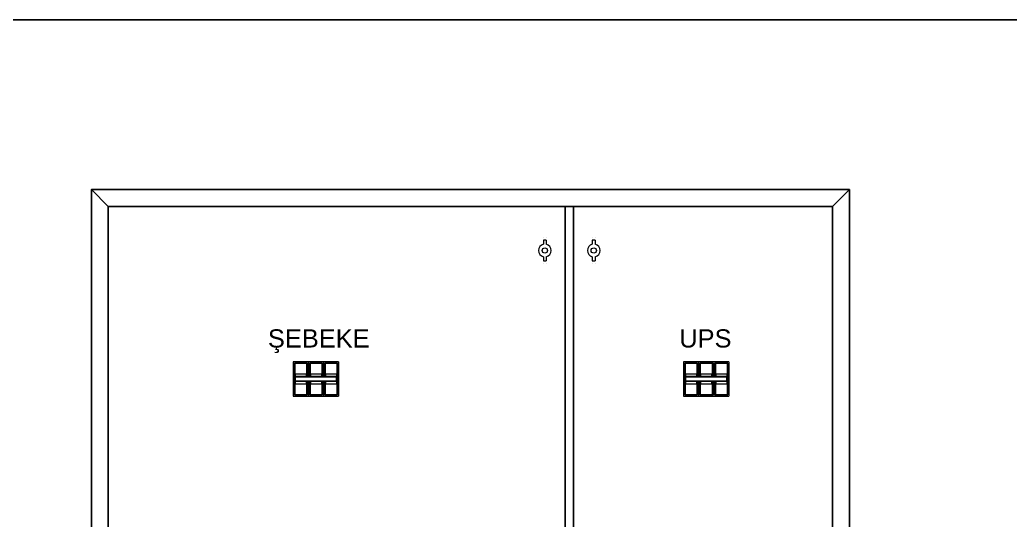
# Model space of a CAD drawing. Header units: millimetres. Extents: x 2046 to 14753, y 2361 to 29276.
# Drawn here: x 10135.1 to 10252.7, y 3891.5 to 3950.8 of the extents above; entities that cross this region are included whole.
import ezdxf

# ---------------------------------------------------------------- set-up
doc = ezdxf.new("R2010")
doc.units = ezdxf.units.MM
doc.layers.add('MYKOLON', color=3, linetype='Continuous')
doc.layers.add('MYKUVVET', color=1, linetype='Continuous')
doc.styles.add('MY5', font='arial.ttf')

msp = doc.modelspace()

# ---------------------------------------------------------------- linework, layer by layer
at = {"color": 7, "lineweight": 9}
for p, q in [((10197.27, 3924.952), (10197.27, 3924.942)), ((10197.27, 3924.664), (10197.27, 3924.187)), ((10197.616, 3924.952), (10197.616, 3924.942)), ((10197.616, 3924.664), (10197.616, 3924.187)), ((10203.08, 3924.952), (10203.08, 3924.942)), ((10203.08, 3924.664), (10203.08, 3924.187)), ((10203.426, 3924.952), (10203.426, 3924.942)), ((10203.426, 3924.664), (10203.426, 3924.187)), ((10197.27, 3922.716), (10197.27, 3922.24)), ((10197.616, 3922.716), (10197.616, 3922.24)), ((10203.08, 3922.716), (10203.08, 3922.24)), ((10203.426, 3922.716), (10203.426, 3922.24)), ((10197.27, 3921.962), (10197.27, 3921.952)), ((10197.616, 3921.962), (10197.616, 3921.952)), ((10203.08, 3921.962), (10203.08, 3921.952)), ((10203.426, 3921.962), (10203.426, 3921.952))]:
    msp.add_line(p, q, dxfattribs=at)
at = {"color": 8, "lineweight": 9}
for p, q in [((10167.56, 3910.267), (10167.56, 3906.176)), ((10169.36, 3910.267), (10167.56, 3910.267)), ((10167.56, 3910.267), (10167.56, 3906.176)), ((10169.36, 3910.267), (10169.36, 3908.482)), ((10171.16, 3910.267), (10169.36, 3910.267)), ((10169.36, 3910.267), (10169.36, 3908.482)), ((10169.36, 3910.267), (10169.36, 3908.482)), ((10171.16, 3910.267), (10171.16, 3908.482)), ((10172.96, 3910.267), (10171.16, 3910.267)), ((10171.16, 3910.267), (10171.16, 3908.482)), ((10171.16, 3910.267), (10171.16, 3908.482)), ((10172.96, 3910.267), (10172.96, 3906.176)), ((10213.893, 3910.267), (10213.893, 3906.176)), ((10215.693, 3910.267), (10213.893, 3910.267)), ((10213.893, 3910.267), (10213.893, 3906.176)), ((10215.693, 3910.267), (10215.693, 3908.482)), ((10217.493, 3910.267), (10215.693, 3910.267)), ((10215.693, 3910.267), (10215.693, 3908.482)), ((10215.693, 3910.267), (10215.693, 3908.482)), ((10217.493, 3910.267), (10217.493, 3908.482)), ((10219.293, 3910.267), (10217.493, 3910.267)), ((10217.493, 3910.267), (10217.493, 3908.482)), ((10217.493, 3910.267), (10217.493, 3908.482)), ((10219.293, 3910.267), (10219.293, 3906.176)), ((10169.36, 3907.95), (10169.36, 3906.176)), ((10169.36, 3907.95), (10169.36, 3906.176)), ((10169.36, 3907.95), (10169.36, 3906.176)), ((10171.16, 3907.95), (10171.16, 3906.176)), ((10171.16, 3907.95), (10171.16, 3906.176)), ((10171.16, 3907.95), (10171.16, 3906.176)), ((10215.693, 3907.95), (10215.693, 3906.176)), ((10215.693, 3907.95), (10215.693, 3906.176)), ((10215.693, 3907.95), (10215.693, 3906.176)), ((10217.493, 3907.95), (10217.493, 3906.176)), ((10217.493, 3907.95), (10217.493, 3906.176)), ((10217.493, 3907.95), (10217.493, 3906.176)), ((10167.56, 3906.176), (10169.36, 3906.176)), ((10169.36, 3906.176), (10171.16, 3906.176)), ((10171.16, 3906.176), (10172.96, 3906.176)), ((10213.893, 3906.176), (10215.693, 3906.176)), ((10215.693, 3906.176), (10217.493, 3906.176)), ((10217.493, 3906.176), (10219.293, 3906.176))]:
    msp.add_line(p, q, dxfattribs=at)
at = {"color": 30, "lineweight": 9}
for p, q in [((10167.723, 3910.093), (10167.723, 3906.329)), ((10169.248, 3910.093), (10167.723, 3910.093)), ((10167.768, 3910.047), (10167.768, 3906.374)), ((10169.202, 3910.047), (10167.768, 3910.047)), ((10169.202, 3908.482), (10169.202, 3910.047)), ((10169.248, 3908.482), (10169.248, 3910.093)), ((10169.523, 3910.093), (10169.523, 3908.482)), ((10171.048, 3910.093), (10169.523, 3910.093)), ((10169.568, 3910.047), (10169.568, 3908.482)), ((10171.002, 3910.047), (10169.568, 3910.047)), ((10171.002, 3908.482), (10171.002, 3910.047)), ((10171.048, 3908.482), (10171.048, 3910.093)), ((10171.323, 3910.093), (10171.323, 3908.482)), ((10172.848, 3910.093), (10171.323, 3910.093)), ((10171.368, 3910.047), (10171.368, 3908.482)), ((10172.802, 3910.047), (10171.368, 3910.047)), ((10172.802, 3906.374), (10172.802, 3910.047)), ((10172.848, 3906.329), (10172.848, 3910.093)), ((10214.056, 3910.093), (10214.056, 3906.329)), ((10215.581, 3910.093), (10214.056, 3910.093)), ((10214.101, 3910.047), (10214.101, 3906.374)), ((10215.535, 3910.047), (10214.101, 3910.047)), ((10215.535, 3908.482), (10215.535, 3910.047)), ((10215.581, 3908.482), (10215.581, 3910.093)), ((10215.856, 3910.093), (10215.856, 3908.482)), ((10217.381, 3910.093), (10215.856, 3910.093)), ((10215.901, 3910.047), (10215.901, 3908.482)), ((10217.335, 3910.047), (10215.901, 3910.047)), ((10217.335, 3908.482), (10217.335, 3910.047)), ((10217.381, 3908.482), (10217.381, 3910.093)), ((10217.656, 3910.093), (10217.656, 3908.482)), ((10219.181, 3910.093), (10217.656, 3910.093)), ((10217.701, 3910.047), (10217.701, 3908.482)), ((10219.135, 3910.047), (10217.701, 3910.047)), ((10219.135, 3906.374), (10219.135, 3910.047)), ((10219.181, 3906.329), (10219.181, 3910.093)), ((10167.814, 3908.789), (10167.814, 3907.644)), ((10169.157, 3908.789), (10167.814, 3908.789)), ((10169.157, 3908.482), (10169.157, 3908.789)), ((10170.957, 3908.789), (10169.614, 3908.789)), ((10169.614, 3908.789), (10169.614, 3908.482)), ((10170.957, 3908.482), (10170.957, 3908.789)), ((10171.414, 3908.789), (10171.414, 3908.482)), ((10172.757, 3908.789), (10171.414, 3908.789)), ((10172.757, 3907.644), (10172.757, 3908.789)), ((10214.147, 3908.789), (10214.147, 3907.644)), ((10215.49, 3908.789), (10214.147, 3908.789)), ((10215.49, 3908.482), (10215.49, 3908.789)), ((10217.29, 3908.789), (10215.947, 3908.789)), ((10215.947, 3908.789), (10215.947, 3908.482)), ((10217.29, 3908.482), (10217.29, 3908.789)), ((10217.747, 3908.789), (10217.747, 3908.482)), ((10219.09, 3908.789), (10217.747, 3908.789)), ((10219.09, 3907.644), (10219.09, 3908.789)), ((10169.157, 3908.528), (10167.814, 3908.528)), ((10167.859, 3908.482), (10167.814, 3908.528)), ((10167.859, 3907.95), (10167.814, 3907.905)), ((10169.157, 3907.905), (10167.814, 3907.905)), ((10167.814, 3907.644), (10169.157, 3907.644)), ((10169.111, 3908.482), (10167.859, 3908.482)), ((10167.859, 3907.95), (10167.859, 3908.482)), ((10169.111, 3907.95), (10167.859, 3907.95)), ((10169.111, 3908.482), (10169.157, 3908.528)), ((10169.111, 3907.95), (10169.157, 3907.905)), ((10169.157, 3907.644), (10169.157, 3907.95)), ((10169.202, 3906.374), (10169.202, 3907.95)), ((10169.248, 3906.329), (10169.248, 3907.95)), ((10169.523, 3907.95), (10169.523, 3906.329)), ((10169.568, 3907.95), (10169.568, 3906.374)), ((10170.957, 3908.528), (10169.614, 3908.528)), ((10169.659, 3908.482), (10169.614, 3908.528)), ((10169.659, 3907.95), (10169.614, 3907.905)), ((10169.614, 3907.95), (10169.614, 3907.644)), ((10170.957, 3907.905), (10169.614, 3907.905)), ((10169.614, 3907.644), (10170.957, 3907.644)), ((10170.911, 3908.482), (10169.659, 3908.482)), ((10170.911, 3907.95), (10169.659, 3907.95)), ((10170.911, 3908.482), (10170.957, 3908.528)), ((10170.911, 3907.95), (10170.957, 3907.905)), ((10170.957, 3907.644), (10170.957, 3907.95)), ((10171.002, 3906.374), (10171.002, 3907.95)), ((10171.048, 3906.329), (10171.048, 3907.95)), ((10171.323, 3907.95), (10171.323, 3906.329)), ((10171.368, 3907.95), (10171.368, 3906.374)), ((10172.757, 3908.528), (10171.414, 3908.528)), ((10171.459, 3908.482), (10171.414, 3908.528)), ((10171.459, 3907.95), (10171.414, 3907.905)), ((10171.414, 3907.95), (10171.414, 3907.644)), ((10172.757, 3907.905), (10171.414, 3907.905)), ((10171.414, 3907.644), (10172.757, 3907.644)), ((10172.711, 3908.482), (10171.459, 3908.482)), ((10172.711, 3907.95), (10171.459, 3907.95)), ((10172.711, 3908.482), (10172.757, 3908.528)), ((10172.711, 3907.95), (10172.711, 3908.482)), ((10172.711, 3907.95), (10172.757, 3907.905)), ((10215.49, 3908.528), (10214.147, 3908.528)), ((10214.192, 3908.482), (10214.147, 3908.528)), ((10214.192, 3907.95), (10214.147, 3907.905)), ((10215.49, 3907.905), (10214.147, 3907.905)), ((10214.147, 3907.644), (10215.49, 3907.644)), ((10215.444, 3908.482), (10214.192, 3908.482)), ((10214.192, 3907.95), (10214.192, 3908.482)), ((10215.444, 3907.95), (10214.192, 3907.95)), ((10215.444, 3908.482), (10215.49, 3908.528)), ((10215.444, 3907.95), (10215.49, 3907.905)), ((10215.49, 3907.644), (10215.49, 3907.95)), ((10215.535, 3906.374), (10215.535, 3907.95)), ((10215.581, 3906.329), (10215.581, 3907.95)), ((10215.856, 3907.95), (10215.856, 3906.329)), ((10215.901, 3907.95), (10215.901, 3906.374)), ((10217.29, 3908.528), (10215.947, 3908.528)), ((10215.992, 3908.482), (10215.947, 3908.528)), ((10215.992, 3907.95), (10215.947, 3907.905)), ((10215.947, 3907.95), (10215.947, 3907.644)), ((10217.29, 3907.905), (10215.947, 3907.905)), ((10215.947, 3907.644), (10217.29, 3907.644)), ((10217.244, 3908.482), (10215.992, 3908.482)), ((10217.244, 3907.95), (10215.992, 3907.95)), ((10217.244, 3908.482), (10217.29, 3908.528)), ((10217.244, 3907.95), (10217.29, 3907.905)), ((10217.29, 3907.644), (10217.29, 3907.95)), ((10217.335, 3906.374), (10217.335, 3907.95)), ((10217.381, 3906.329), (10217.381, 3907.95)), ((10217.656, 3907.95), (10217.656, 3906.329)), ((10217.701, 3907.95), (10217.701, 3906.374)), ((10219.09, 3908.528), (10217.747, 3908.528)), ((10217.792, 3908.482), (10217.747, 3908.528)), ((10217.792, 3907.95), (10217.747, 3907.905)), ((10217.747, 3907.95), (10217.747, 3907.644)), ((10219.09, 3907.905), (10217.747, 3907.905)), ((10217.747, 3907.644), (10219.09, 3907.644)), ((10219.044, 3908.482), (10217.792, 3908.482)), ((10219.044, 3907.95), (10217.792, 3907.95)), ((10219.044, 3908.482), (10219.09, 3908.528)), ((10219.044, 3907.95), (10219.044, 3908.482)), ((10219.044, 3907.95), (10219.09, 3907.905)), ((10167.723, 3906.329), (10169.248, 3906.329)), ((10167.768, 3906.374), (10169.202, 3906.374)), ((10169.523, 3906.329), (10171.048, 3906.329)), ((10169.568, 3906.374), (10171.002, 3906.374)), ((10171.323, 3906.329), (10172.848, 3906.329)), ((10171.368, 3906.374), (10172.802, 3906.374)), ((10214.056, 3906.329), (10215.581, 3906.329)), ((10214.101, 3906.374), (10215.535, 3906.374)), ((10215.856, 3906.329), (10217.381, 3906.329)), ((10215.901, 3906.374), (10217.335, 3906.374)), ((10217.656, 3906.329), (10219.181, 3906.329)), ((10217.701, 3906.374), (10219.135, 3906.374))]:
    msp.add_line(p, q, dxfattribs=at)
msp.add_lwpolyline([(10449.544, 3772.624), (10449.544, 3950.807), (9976.789, 3950.807), (9976.789, 3772.624)])
for points in [[(10167.859, 3908.482), (10172.711, 3908.482), (10172.711, 3907.95), (10167.859, 3907.95)], [(10214.192, 3908.482), (10219.044, 3908.482), (10219.044, 3907.95), (10214.192, 3907.95)]]:
    msp.add_lwpolyline(points, close=True, dxfattribs=at)
at = {"color": 7, "lineweight": 9}
for centre in [(10197.443, 3923.452), (10203.253, 3923.452)]:
    msp.add_circle(centre, 0.318, dxfattribs=at)
for centre, radius, start, end in [((10197.443, 3923.452), 0.755, 103.23504, 256.76496), ((10197.443, 3923.452), 1.224, 81.87962, 98.12038), ((10197.443, 3923.452), 0.755, 283.23504, 76.76496), ((10203.253, 3923.452), 0.755, 103.23504, 256.76496), ((10203.253, 3923.452), 1.224, 81.87962, 98.12038), ((10203.253, 3923.452), 0.755, 283.23504, 76.76496), ((10197.443, 3923.452), 1.224, 261.87962, 278.12038), ((10203.253, 3923.452), 1.224, 261.87962, 278.12038)]:
    msp.add_arc(centre, radius, start, end, dxfattribs=at)
at = {"layer": 'MYKUVVET', "color": 8}
for p, q in [((10143.611, 3930.669), (10145.611, 3928.669)), ((10233.611, 3930.669), (10231.611, 3928.669)), ((10199.848, 3832.669), (10199.848, 3928.669)), ((10200.848, 3832.669), (10200.848, 3928.669))]:
    msp.add_line(p, q, dxfattribs=at)
for points in [[(10143.611, 3830.669), (10233.611, 3830.669), (10233.611, 3930.669), (10143.611, 3930.669)], [(10145.611, 3832.669), (10231.611, 3832.669), (10231.611, 3928.669), (10145.611, 3928.669)]]:
    msp.add_lwpolyline(points, close=True, dxfattribs=at)

# ---------------------------------------------------------------- texts
at = {"layer": 'MYKOLON', "style": 'MY5'}
for s, p in [('ŞEBEKE', (10164.569, 3911.951)), ('UPS', (10213.405, 3911.951))]:
    msp.add_text(s, height=2.16, dxfattribs=at).set_placement(p)

doc.saveas('drawing.dxf')
